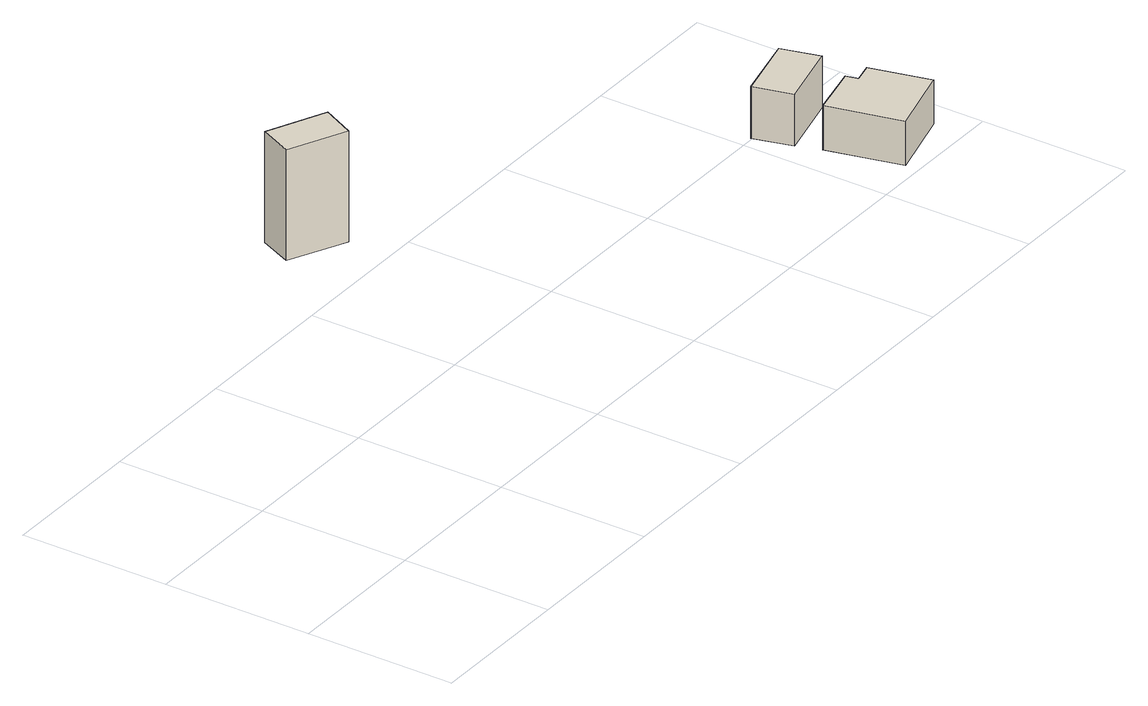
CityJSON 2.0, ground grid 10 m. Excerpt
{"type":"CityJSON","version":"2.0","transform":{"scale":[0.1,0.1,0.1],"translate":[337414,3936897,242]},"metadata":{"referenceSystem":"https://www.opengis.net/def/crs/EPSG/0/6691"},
"CityObjects":{
"building1":{"type":"Building","attributes":{"measuredHeight":8.4,"BuildingIDAttribute.prefecture":"14","BuildingIDAttribute.city":"14151","BuildingDetailAttribute.surveyYear":2015},"geometry":[{"type":"Solid","lod":"1","boundaries":[[[[0,1,2,3]],[[2,4,5,3]],[[1,6,4,2]],[[0,7,6,1]],[[3,5,7,0]],[[4,6,7,5]]]]}]},
"building2":{"type":"Building","attributes":{"measuredHeight":6.4,"BuildingIDAttribute.prefecture":"14","BuildingIDAttribute.city":"14151","BuildingDetailAttribute.surveyYear":2015,"BuildingLandSlideRiskAttribute.description":"1","BuildingLandSlideRiskAttribute.areaType":"2"},"geometry":[{"type":"Solid","lod":"1","boundaries":[[[[8,9,10,11]],[[10,12,13,11]],[[9,14,12,10]],[[8,15,14,9]],[[11,13,15,8]],[[12,14,15,13]]]]}]},
"building3":{"type":"Building","attributes":{"BuildingIDAttribute.prefecture":"14","BuildingIDAttribute.city":"14151","BuildingDetailAttribute.surveyYear":2015,"BuildingLandSlideRiskAttribute.description":"1","BuildingLandSlideRiskAttribute.areaType":"2"},"geometry":[{"type":"Solid","lod":"1","boundaries":[[[[16,17,18,19,20,21]],[[20,22,23,21]],[[19,24,22,20]],[[18,25,24,19]],[[17,26,25,18]],[[16,27,26,17]],[[21,23,27,16]],[[22,24,25,26,27,23]]]]}]}
},
"vertices":[
[55,91,174],[44,69,174],[6,87,174],[16,109,174],[6,87,249],[16,109,249],[44,69,249],[55,91,249],
[515,74,4],[508,100,4],[553,111,4],[560,85,4],[553,111,39],[560,85,39],[508,100,39],[515,74,39],
[522,59,3],[557,67,3],[559,59,3],[572,62,3],[582,22,3],[534,9,3],[582,22,33],[534,9,33],[572,62,33],[559,59,33],[557,67,33],[522,59,33]
]}
